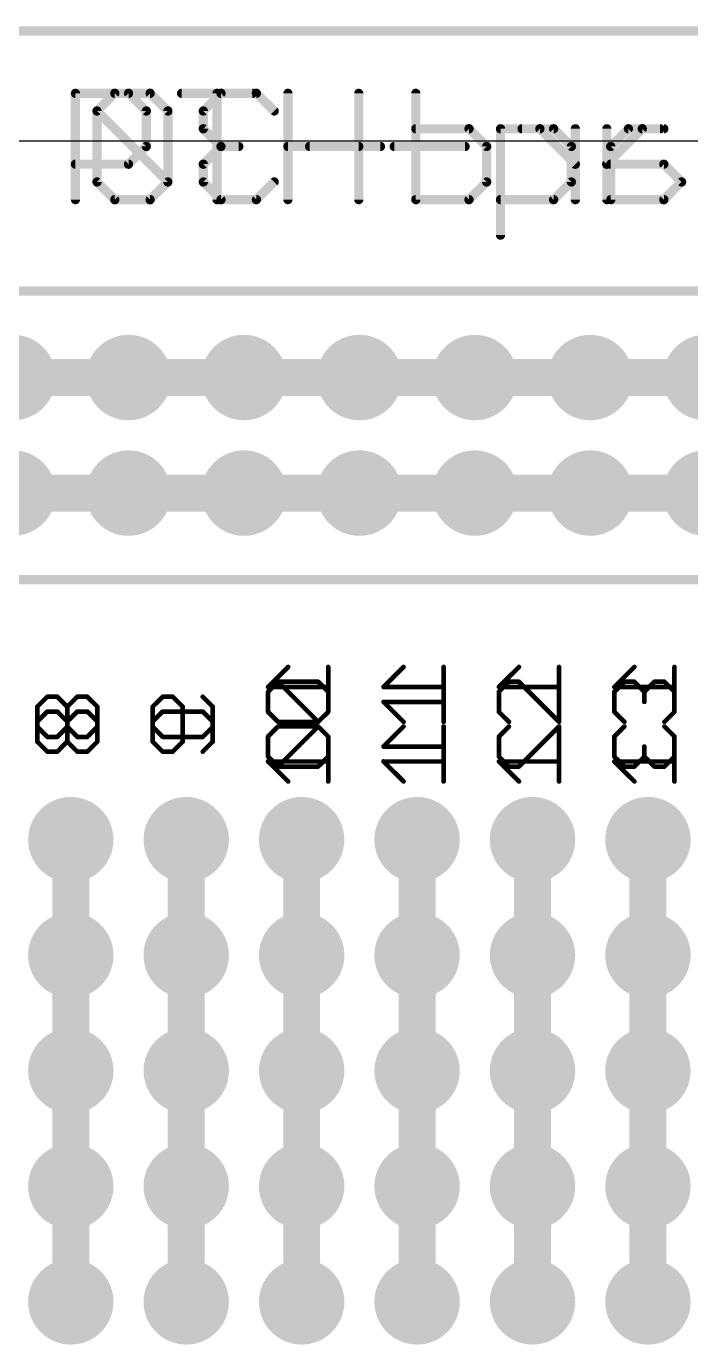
# Model space of a CAD drawing. Header units: inches. Extents: x 2 to 53, y 0 to 38.6.
# Drawn here: x 15.909 to 16.485, y 12.686 to 13.827 of the extents above; entities that cross this region are included whole.
import ezdxf

# ---------------------------------------------------------------- set-up
doc = ezdxf.new("R2010")
doc.units = ezdxf.units.IN
doc.header["$LTSCALE"] = 0.1
doc.header["$MEASUREMENT"] = 0
doc.layers.get('0').update_dxf_attribs({"plot": 0})
for name, color, linetype in [('16', 7, 'Continuous'), ('17', 7, 'Continuous'), ('20', 7, 'Continuous'), ('21', 7, 'Continuous'), ('22', 7, 'Continuous'), ('51', 7, 'Continuous'), ('Physical Devices', 7, 'Continuous')]:
    doc.layers.add(name, color=color, linetype=linetype)
doc.layers.get('0').off()

# ---------------------------------------------------------------- blocks, each defined once
blk = doc.blocks.new('RECT')
blk.add_solid([(-0.5, -0.5), (0.5, -0.5), (-0.5, 0.5), (0.5, 0.5)])
blk = doc.blocks.new('ROUNDP')
at = {"const_width": 0.5}
blk.add_lwpolyline([(0, -0.25, 1), (0, 0.25, 1), (0, -0.25)], format="xyb", dxfattribs=at)

msp = doc.modelspace()

# ---------------------------------------------------------------- linework, layer by layer
at = {"layer": '16', "const_width": 0.032}
for points in [[(15.7978, 13.5235), (15.8978, 13.5235)], [(15.8978, 13.5235), (15.9978, 13.5235)], [(15.9978, 13.5235), (16.0978, 13.5235)], [(16.0978, 13.5235), (16.1978, 13.5235)], [(16.1978, 13.5235), (16.2978, 13.5235)], [(16.2978, 13.5235), (16.3978, 13.5235)], [(16.3978, 13.5235), (16.4978, 13.5235)], [(16.4978, 13.5235), (16.5978, 13.5235)], [(15.7978, 13.4235), (15.8978, 13.4235)], [(15.8978, 13.4235), (15.9978, 13.4235)], [(15.9978, 13.4235), (16.0978, 13.4235)], [(16.0978, 13.4235), (16.1978, 13.4235)], [(16.1978, 13.4235), (16.2978, 13.4235)], [(16.2978, 13.4235), (16.3978, 13.4235)], [(16.3978, 13.4235), (16.4978, 13.4235)], [(16.4978, 13.4235), (16.5978, 13.4235)], [(15.9478, 13.0235), (15.9478, 13.1235)], [(16.0478, 13.1235), (16.0478, 13.0235)], [(16.1478, 13.0235), (16.1478, 13.1235)], [(16.2478, 13.1235), (16.2478, 13.0235)], [(16.3478, 13.0235), (16.3478, 13.1235)], [(16.4478, 13.1235), (16.4478, 13.0235)], [(15.9478, 12.9235), (15.9478, 13.0235)], [(16.0478, 13.0235), (16.0478, 12.9235)], [(16.1478, 12.9235), (16.1478, 13.0235)], [(16.2478, 13.0235), (16.2478, 12.9235)], [(16.3478, 12.9235), (16.3478, 13.0235)], [(16.4478, 13.0235), (16.4478, 12.9235)], [(15.9478, 12.8235), (15.9478, 12.9235)], [(16.0478, 12.9235), (16.0478, 12.8235)], [(16.1478, 12.8235), (16.1478, 12.9235)], [(16.2478, 12.9235), (16.2478, 12.8235)], [(16.3478, 12.8235), (16.3478, 12.9235)], [(16.4478, 12.9235), (16.4478, 12.8235)], [(15.9478, 12.7235), (15.9478, 12.8235)], [(16.0478, 12.8235), (16.0478, 12.7235)], [(16.1478, 12.7235), (16.1478, 12.8235)], [(16.2478, 12.8235), (16.2478, 12.7235)], [(16.3478, 12.7235), (16.3478, 12.8235)], [(16.4478, 12.8235), (16.4478, 12.7235)]]:
    msp.add_lwpolyline(points, dxfattribs=at)
at = {"layer": '16', "const_width": 0.016}
for points in [[(15.8978, 13.5155, 1), (15.8978, 13.5315)], [(15.9978, 13.5315, 1), (15.9978, 13.5155)], [(15.9978, 13.5155, 1), (15.9978, 13.5315)], [(16.0978, 13.5315, 1), (16.0978, 13.5155)], [(16.0978, 13.5155, 1), (16.0978, 13.5315)], [(16.1978, 13.5315, 1), (16.1978, 13.5155)], [(16.1978, 13.5155, 1), (16.1978, 13.5315)], [(16.2978, 13.5315, 1), (16.2978, 13.5155)], [(16.2978, 13.5155, 1), (16.2978, 13.5315)], [(16.3978, 13.5315, 1), (16.3978, 13.5155)], [(16.3978, 13.5155, 1), (16.3978, 13.5315)], [(16.4978, 13.5315, 1), (16.4978, 13.5155)], [(15.8978, 13.4155, 1), (15.8978, 13.4315)], [(15.9978, 13.4315, 1), (15.9978, 13.4155)], [(15.9978, 13.4155, 1), (15.9978, 13.4315)], [(16.0978, 13.4315, 1), (16.0978, 13.4155)], [(16.0978, 13.4155, 1), (16.0978, 13.4315)], [(16.1978, 13.4315, 1), (16.1978, 13.4155)], [(16.1978, 13.4155, 1), (16.1978, 13.4315)], [(16.2978, 13.4315, 1), (16.2978, 13.4155)], [(16.2978, 13.4155, 1), (16.2978, 13.4315)], [(16.3978, 13.4315, 1), (16.3978, 13.4155)], [(16.3978, 13.4155, 1), (16.3978, 13.4315)], [(16.4978, 13.4315, 1), (16.4978, 13.4155)], [(15.9558, 13.1235, 1), (15.9398, 13.1235)], [(16.0558, 13.1235, 1), (16.0398, 13.1235)], [(16.1558, 13.1235, 1), (16.1398, 13.1235)], [(16.2558, 13.1235, 1), (16.2398, 13.1235)], [(16.3558, 13.1235, 1), (16.3398, 13.1235)], [(16.4558, 13.1235, 1), (16.4398, 13.1235)], [(15.9558, 13.0235, 1), (15.9398, 13.0235)], [(15.9398, 13.0235, 1), (15.9558, 13.0235)], [(16.0558, 13.0235, 1), (16.0398, 13.0235)], [(16.0398, 13.0235, 1), (16.0558, 13.0235)], [(16.1558, 13.0235, 1), (16.1398, 13.0235)], [(16.1398, 13.0235, 1), (16.1558, 13.0235)], [(16.2558, 13.0235, 1), (16.2398, 13.0235)], [(16.2398, 13.0235, 1), (16.2558, 13.0235)], [(16.3558, 13.0235, 1), (16.3398, 13.0235)], [(16.3398, 13.0235, 1), (16.3558, 13.0235)], [(16.4558, 13.0235, 1), (16.4398, 13.0235)], [(16.4398, 13.0235, 1), (16.4558, 13.0235)], [(15.9558, 12.9235, 1), (15.9398, 12.9235)], [(16.0558, 12.9235, 1), (16.0398, 12.9235)], [(16.1558, 12.9235, 1), (16.1398, 12.9235)], [(16.2558, 12.9235, 1), (16.2398, 12.9235)], [(16.3558, 12.9235, 1), (16.3398, 12.9235)], [(16.4558, 12.9235, 1), (16.4398, 12.9235)], [(15.9398, 12.9235, 1), (15.9558, 12.9235)], [(16.0398, 12.9235, 1), (16.0558, 12.9235)], [(16.1398, 12.9235, 1), (16.1558, 12.9235)], [(16.2398, 12.9235, 1), (16.2558, 12.9235)], [(16.3398, 12.9235, 1), (16.3558, 12.9235)], [(16.4398, 12.9235, 1), (16.4558, 12.9235)], [(15.9558, 12.8235, 1), (15.9398, 12.8235)], [(16.0558, 12.8235, 1), (16.0398, 12.8235)], [(16.1558, 12.8235, 1), (16.1398, 12.8235)], [(16.2558, 12.8235, 1), (16.2398, 12.8235)], [(16.3558, 12.8235, 1), (16.3398, 12.8235)], [(16.4558, 12.8235, 1), (16.4398, 12.8235)], [(15.9398, 12.8235, 1), (15.9558, 12.8235)], [(16.0398, 12.8235, 1), (16.0558, 12.8235)], [(16.1398, 12.8235, 1), (16.1558, 12.8235)], [(16.2398, 12.8235, 1), (16.2558, 12.8235)], [(16.3398, 12.8235, 1), (16.3558, 12.8235)], [(16.4398, 12.8235, 1), (16.4558, 12.8235)], [(15.9398, 12.7235, 1), (15.9558, 12.7235)], [(16.0398, 12.7235, 1), (16.0558, 12.7235)], [(16.1398, 12.7235, 1), (16.1558, 12.7235)], [(16.2398, 12.7235, 1), (16.2558, 12.7235)], [(16.3398, 12.7235, 1), (16.3558, 12.7235)], [(16.4398, 12.7235, 1), (16.4558, 12.7235)]]:
    msp.add_lwpolyline(points, format="xyb", dxfattribs=at)
at = {"layer": '20', "const_width": 0.008}
msp.add_lwpolyline([(18.4563, 13.8235), (14.9392, 13.8235)], dxfattribs=at)
at = {"layer": '21'}
for points, const_width in [([(15.9518, 13.6775), (15.9518, 13.7695)], 0.008), ([(15.9518, 13.7695), (15.9978, 13.7695)], 0.008), ([(15.9978, 13.7695), (16.0132, 13.7542)], 0.008), ([(16.0438, 13.7695), (16.1052, 13.7695)], 0.008), ([(16.0745, 13.6775), (16.0745, 13.7695)], 0.008), ([(16.1359, 13.6775), (16.1359, 13.7695)], 0.008), ([(16.1973, 13.7695), (16.1973, 13.6775)], 0.008), ([(16.0132, 13.7542), (16.0132, 13.7235)], 0.008), ([(16.3201, 13.6468), (16.3201, 13.7388)], 0.008), ([(16.3201, 13.7388), (16.3661, 13.7388)], 0.008), ([(16.3661, 13.7388), (16.3815, 13.7235)], 0.008), ([(16.4122, 13.6775), (16.4122, 13.7388)], 0.008), ([(16.4122, 13.7082), (16.4429, 13.7388)], 0.008), ([(16.4429, 13.7388), (16.4582, 13.7388)], 0.008), ([(16.0132, 13.7235), (15.9978, 13.7082)], 0.008), ([(16.1359, 13.7235), (16.1973, 13.7235)], 0.008), ([(16.228, 13.7235), (16.2894, 13.7235)], 0.008), ([(16.3815, 13.7235), (16.3815, 13.6928)], 0.008), ([(15.9978, 13.7082), (15.9518, 13.7082)], 0.008), ([(16.3815, 13.6928), (16.3661, 13.6775)], 0.008), ([(16.3661, 13.6775), (16.3201, 13.6775)], 0.008), ([(15.2978, 13.5985), (18.0978, 13.5985)], 0.008), ([(15.2978, 13.3485), (18.0978, 13.3485)], 0.008), ([(16.1187, 13.2515), (16.1274, 13.2602)], 0.004), ([(16.1274, 13.2602), (16.1621, 13.2602)], 0.004), ([(16.1621, 13.2255), (16.1274, 13.2602)], 0.004), ([(16.1621, 13.2602), (16.1708, 13.2515)], 0.004), ([(16.2708, 13.2255), (16.2708, 13.2602)], 0.004), ([(16.3274, 13.2602), (16.3187, 13.2515)], 0.004), ([(16.3361, 13.2602), (16.3274, 13.2602)], 0.004), ([(16.3708, 13.2255), (16.3361, 13.2602)], 0.004), ([(16.3708, 13.2602), (16.3708, 13.2255)], 0.004), ([(16.4187, 13.2515), (16.4274, 13.2602)], 0.004), ([(16.4274, 13.2602), (16.4361, 13.2602)], 0.004), ([(16.4361, 13.2602), (16.4447, 13.2515)], 0.004), ([(16.4447, 13.2515), (16.4534, 13.2602)], 0.004), ([(16.4534, 13.2602), (16.4621, 13.2602)], 0.004), ([(16.4621, 13.2602), (16.4708, 13.2515)], 0.004), ([(16.1187, 13.2341), (16.1187, 13.2515)], 0.004), ([(16.1708, 13.2515), (16.1708, 13.2341)], 0.004), ([(16.3187, 13.2515), (16.3187, 13.2341)], 0.004), ([(16.4187, 13.2341), (16.4187, 13.2515)], 0.004), ([(16.4447, 13.2515), (16.4447, 13.2428)], 0.004), ([(16.4708, 13.2515), (16.4708, 13.2341)], 0.004), ([(15.9187, 13.2257), (15.9274, 13.2344)], 0.004), ([(15.9274, 13.2344), (15.9361, 13.2344)], 0.004), ([(15.9361, 13.2344), (15.9447, 13.2257)], 0.004), ([(15.9447, 13.2257), (15.9534, 13.2344)], 0.004), ([(15.9534, 13.2344), (15.9621, 13.2344)], 0.004), ([(15.9621, 13.2344), (15.9708, 13.2257)], 0.004), ([(16.0274, 13.2344), (16.0187, 13.2257)], 0.004), ([(16.0621, 13.2344), (16.0274, 13.2344)], 0.004), ([(16.0447, 13.2084), (16.0447, 13.2344)], 0.004), ([(16.0708, 13.2257), (16.0621, 13.2344)], 0.004), ([(16.1274, 13.2255), (16.1187, 13.2341)], 0.004), ([(16.1708, 13.2341), (16.1621, 13.2255)], 0.004), ([(16.2361, 13.2255), (16.2187, 13.2428)], 0.004), ([(16.2187, 13.2428), (16.2708, 13.2428)], 0.004), ([(16.3187, 13.2341), (16.3274, 13.2255)], 0.004), ([(16.4274, 13.2255), (16.4187, 13.2341)], 0.004), ([(16.4708, 13.2341), (16.4621, 13.2255)], 0.004), ([(15.9187, 13.2084), (15.9187, 13.2257)], 0.004), ([(15.9447, 13.2084), (15.9447, 13.2257)], 0.004), ([(15.9708, 13.2257), (15.9708, 13.2084)], 0.004), ([(16.0187, 13.2257), (16.0187, 13.2084)], 0.004), ([(16.0708, 13.2084), (16.0708, 13.2257)], 0.004), ([(16.1621, 13.2255), (16.1274, 13.2255)], 0.004), ([(15.9274, 13.1997), (15.9187, 13.2084)], 0.004), ([(15.9361, 13.1997), (15.9274, 13.1997)], 0.004), ([(15.9447, 13.2084), (15.9361, 13.1997)], 0.004), ([(15.9534, 13.1997), (15.9447, 13.2084)], 0.004), ([(15.9621, 13.1997), (15.9534, 13.1997)], 0.004), ([(15.9708, 13.2084), (15.9621, 13.1997)], 0.004), ([(16.0187, 13.2084), (16.0274, 13.1997)], 0.004), ([(16.0274, 13.1997), (16.0361, 13.1997)], 0.004), ([(16.0361, 13.1997), (16.0447, 13.2084)], 0.004), ([(16.0621, 13.1997), (16.0708, 13.2084)], 0.004), ([(16.1708, 13.1739), (16.1708, 13.2086)], 0.004), ([(16.2708, 13.1739), (16.2708, 13.2086)], 0.004), ([(16.3708, 13.1739), (16.3708, 13.2086)], 0.004), ([(16.4708, 13.1739), (16.4708, 13.2086)], 0.004), ([(16.1361, 13.1739), (16.1187, 13.1912)], 0.004), ([(16.1187, 13.1912), (16.1708, 13.1912)], 0.004), ([(16.2361, 13.1739), (16.2187, 13.1912)], 0.004), ([(16.2187, 13.1912), (16.2708, 13.1912)], 0.004), ([(16.3361, 13.1739), (16.3187, 13.1912)], 0.004), ([(16.3187, 13.1912), (16.3708, 13.1912)], 0.004), ([(16.4361, 13.1739), (16.4187, 13.1912)], 0.004), ([(16.4187, 13.1912), (16.4708, 13.1912)], 0.004)]:
    msp.add_lwpolyline(points, dxfattribs=dict(at, const_width=const_width))
for points, const_width in [([(15.9538, 13.7695, 1), (15.9498, 13.7695)], 0.004), ([(15.9518, 13.7715, 1), (15.9518, 13.7675)], 0.004), ([(15.9992, 13.771, 1), (15.9964, 13.7681)], 0.004), ([(15.9978, 13.7675, 1), (15.9978, 13.7715)], 0.004), ([(16.0438, 13.7715, 1), (16.0438, 13.7675)], 0.004), ([(16.0765, 13.7695, 1), (16.0725, 13.7695)], 0.004), ([(16.1052, 13.7675, 1), (16.1052, 13.7715)], 0.004), ([(16.1379, 13.7695, 1), (16.1339, 13.7695)], 0.004), ([(16.1993, 13.7695, 1), (16.1953, 13.7695)], 0.004), ([(16.0152, 13.7542, 1), (16.0112, 13.7542)], 0.004), ([(16.0117, 13.7528, 1), (16.0146, 13.7556)], 0.004), ([(16.3221, 13.7388, 1), (16.3181, 13.7388)], 0.004), ([(16.3201, 13.7408, 1), (16.3201, 13.7368)], 0.004), ([(16.3675, 13.7403, 1), (16.3647, 13.7374)], 0.004), ([(16.3661, 13.7368, 1), (16.3661, 13.7408)], 0.004), ([(16.4142, 13.7388, 1), (16.4102, 13.7388)], 0.004), ([(16.4429, 13.7408, 1), (16.4429, 13.7368)], 0.004), ([(16.4443, 13.7374, 1), (16.4414, 13.7403)], 0.004), ([(16.4582, 13.7368, 1), (16.4582, 13.7408)], 0.004), ([(16.0146, 13.7221, 1), (16.0117, 13.7249)], 0.004), ([(16.1359, 13.7255, 1), (16.1359, 13.7215)], 0.004), ([(16.1973, 13.7215, 1), (16.1973, 13.7255)], 0.004), ([(16.228, 13.7255, 1), (16.228, 13.7215)], 0.004), ([(16.2894, 13.7215, 1), (16.2894, 13.7255)], 0.004), ([(16.3835, 13.7235, 1), (16.3795, 13.7235)], 0.004), ([(16.3801, 13.7221, 1), (16.3829, 13.7249)], 0.004), ([(16.0112, 13.7235, 1), (16.0152, 13.7235)], 0.004), ([(15.9518, 13.7102, 1), (15.9518, 13.7062)], 0.004), ([(15.9964, 13.7096, 1), (15.9992, 13.7067)], 0.004), ([(15.9978, 13.7062, 1), (15.9978, 13.7102)], 0.004), ([(16.4107, 13.7096, 1), (16.4136, 13.7067)], 0.004), ([(16.3795, 13.6928, 1), (16.3835, 13.6928)], 0.004), ([(16.3829, 13.6914, 1), (16.3801, 13.6942)], 0.004), ([(16.3201, 13.6795, 1), (16.3201, 13.6755)], 0.004), ([(16.3647, 13.6789, 1), (16.3675, 13.676)], 0.004), ([(16.3661, 13.6755, 1), (16.3661, 13.6795)], 0.004), ([(15.9498, 13.6775, 1), (15.9538, 13.6775)], 0.004), ([(16.0725, 13.6775, 1), (16.0765, 13.6775)], 0.004), ([(16.1339, 13.6775, 1), (16.1379, 13.6775)], 0.004), ([(16.1953, 13.6775, 1), (16.1993, 13.6775)], 0.004), ([(16.4102, 13.6775, 1), (16.4142, 13.6775)], 0.004), ([(16.3181, 13.6468, 1), (16.3221, 13.6468)], 0.004), ([(16.1274, 13.2612, 1), (16.1274, 13.2592)], 0.002), ([(16.1281, 13.2609, 1), (16.1267, 13.2595)], 0.002), ([(16.1281, 13.2595, 1), (16.1267, 13.2609)], 0.002), ([(16.1628, 13.2609, 1), (16.1614, 13.2595)], 0.002), ([(16.1621, 13.2592, 1), (16.1621, 13.2612)], 0.002), ([(16.2718, 13.2602, 1), (16.2698, 13.2602)], 0.002), ([(16.3274, 13.2612, 1), (16.3274, 13.2592)], 0.002), ([(16.3281, 13.2595, 1), (16.3267, 13.2609)], 0.002), ([(16.3368, 13.2609, 1), (16.3354, 13.2595)], 0.002), ([(16.3361, 13.2592, 1), (16.3361, 13.2612)], 0.002), ([(16.3718, 13.2602, 1), (16.3698, 13.2602)], 0.002), ([(16.4274, 13.2612, 1), (16.4274, 13.2592)], 0.002), ([(16.4281, 13.2595, 1), (16.4267, 13.2609)], 0.002), ([(16.4368, 13.2609, 1), (16.4354, 13.2595)], 0.002), ([(16.4361, 13.2592, 1), (16.4361, 13.2612)], 0.002), ([(16.4534, 13.2612, 1), (16.4534, 13.2592)], 0.002), ([(16.4541, 13.2595, 1), (16.4527, 13.2609)], 0.002), ([(16.4628, 13.2609, 1), (16.4614, 13.2595)], 0.002), ([(16.4621, 13.2592, 1), (16.4621, 13.2612)], 0.002), ([(16.1197, 13.2515, 1), (16.1177, 13.2515)], 0.002), ([(16.118, 13.2522, 1), (16.1194, 13.2508)], 0.002), ([(16.1718, 13.2515, 1), (16.1698, 13.2515)], 0.002), ([(16.1701, 13.2508, 1), (16.1715, 13.2522)], 0.002), ([(16.3197, 13.2515, 1), (16.3177, 13.2515)], 0.002), ([(16.318, 13.2522, 1), (16.3194, 13.2508)], 0.002), ([(16.4197, 13.2515, 1), (16.4177, 13.2515)], 0.002), ([(16.418, 13.2522, 1), (16.4194, 13.2508)], 0.002), ([(16.4457, 13.2515, 1), (16.4437, 13.2515)], 0.002), ([(16.444, 13.2522, 1), (16.4455, 13.2508)], 0.002), ([(16.444, 13.2508, 1), (16.4455, 13.2522)], 0.002), ([(16.4718, 13.2515, 1), (16.4698, 13.2515)], 0.002), ([(16.4701, 13.2508, 1), (16.4715, 13.2522)], 0.002), ([(15.9274, 13.2354, 1), (15.9274, 13.2334)], 0.002), ([(15.9281, 13.2337, 1), (15.9267, 13.2351)], 0.002), ([(15.9368, 13.2351, 1), (15.9354, 13.2337)], 0.002), ([(15.9361, 13.2334, 1), (15.9361, 13.2354)], 0.002), ([(15.9534, 13.2354, 1), (15.9534, 13.2334)], 0.002), ([(15.9541, 13.2337, 1), (15.9527, 13.2351)], 0.002), ([(15.9628, 13.2351, 1), (15.9614, 13.2337)], 0.002), ([(15.9621, 13.2334, 1), (15.9621, 13.2354)], 0.002), ([(16.0274, 13.2354, 1), (16.0274, 13.2334)], 0.002), ([(16.0281, 13.2337, 1), (16.0267, 13.2351)], 0.002), ([(16.0457, 13.2344, 1), (16.0437, 13.2344)], 0.002), ([(16.0628, 13.2351, 1), (16.0614, 13.2337)], 0.002), ([(16.0621, 13.2334, 1), (16.0621, 13.2354)], 0.002), ([(16.1194, 13.2348, 1), (16.118, 13.2334)], 0.002), ([(16.1715, 13.2334, 1), (16.1701, 13.2348)], 0.002), ([(16.2194, 13.2435, 1), (16.218, 13.2421)], 0.002), ([(16.2187, 13.2438, 1), (16.2187, 13.2418)], 0.002), ([(16.2708, 13.2418, 1), (16.2708, 13.2438)], 0.002), ([(16.3194, 13.2348, 1), (16.318, 13.2334)], 0.002), ([(16.4194, 13.2348, 1), (16.418, 13.2334)], 0.002), ([(16.4437, 13.2428, 1), (16.4457, 13.2428)], 0.002), ([(16.4715, 13.2334, 1), (16.4701, 13.2348)], 0.002), ([(15.9197, 13.2257, 1), (15.9177, 13.2257)], 0.002), ([(15.918, 13.2264, 1), (15.9194, 13.225)], 0.002), ([(15.9457, 13.2257, 1), (15.9437, 13.2257)], 0.002), ([(15.944, 13.2264, 1), (15.9455, 13.225)], 0.002), ([(15.944, 13.225, 1), (15.9455, 13.2264)], 0.002), ([(15.9718, 13.2257, 1), (15.9698, 13.2257)], 0.002), ([(15.9701, 13.225, 1), (15.9715, 13.2264)], 0.002), ([(16.0197, 13.2257, 1), (16.0177, 13.2257)], 0.002), ([(16.018, 13.2264, 1), (16.0194, 13.225)], 0.002), ([(16.0718, 13.2257, 1), (16.0698, 13.2257)], 0.002), ([(16.0701, 13.225, 1), (16.0715, 13.2264)], 0.002), ([(16.1177, 13.2341, 1), (16.1197, 13.2341)], 0.002), ([(16.1274, 13.2265, 1), (16.1274, 13.2245)], 0.002), ([(16.1267, 13.2248, 1), (16.1281, 13.2262)], 0.002), ([(16.1614, 13.2262, 1), (16.1628, 13.2248)], 0.002), ([(16.1614, 13.2248, 1), (16.1628, 13.2262)], 0.002), ([(16.1621, 13.2245, 1), (16.1621, 13.2265)], 0.002), ([(16.1698, 13.2341, 1), (16.1718, 13.2341)], 0.002), ([(16.2354, 13.2248, 1), (16.2368, 13.2262)], 0.002), ([(16.2698, 13.2255, 1), (16.2718, 13.2255)], 0.002), ([(16.3177, 13.2341, 1), (16.3197, 13.2341)], 0.002), ([(16.3267, 13.2248, 1), (16.3281, 13.2262)], 0.002), ([(16.3698, 13.2255, 1), (16.3718, 13.2255)], 0.002), ([(16.3701, 13.2248, 1), (16.3715, 13.2262)], 0.002), ([(16.4177, 13.2341, 1), (16.4197, 13.2341)], 0.002), ([(16.4267, 13.2248, 1), (16.4281, 13.2262)], 0.002), ([(16.4614, 13.2262, 1), (16.4628, 13.2248)], 0.002), ([(16.4698, 13.2341, 1), (16.4718, 13.2341)], 0.002), ([(15.9194, 13.2091, 1), (15.918, 13.2076)], 0.002), ([(15.9177, 13.2084, 1), (15.9197, 13.2084)], 0.002), ([(15.9274, 13.2007, 1), (15.9274, 13.1987)], 0.002), ([(15.9267, 13.199, 1), (15.9281, 13.2004)], 0.002), ([(15.9354, 13.2004, 1), (15.9368, 13.199)], 0.002), ([(15.9361, 13.1987, 1), (15.9361, 13.2007)], 0.002), ([(15.9455, 13.2091, 1), (15.944, 13.2076)], 0.002), ([(15.9437, 13.2084, 1), (15.9457, 13.2084)], 0.002), ([(15.9455, 13.2076, 1), (15.944, 13.2091)], 0.002), ([(15.9534, 13.2007, 1), (15.9534, 13.1987)], 0.002), ([(15.9527, 13.199, 1), (15.9541, 13.2004)], 0.002), ([(15.9614, 13.2004, 1), (15.9628, 13.199)], 0.002), ([(15.9621, 13.1987, 1), (15.9621, 13.2007)], 0.002), ([(15.9698, 13.2084, 1), (15.9718, 13.2084)], 0.002), ([(15.9715, 13.2076, 1), (15.9701, 13.2091)], 0.002), ([(16.0194, 13.2091, 1), (16.018, 13.2076)], 0.002), ([(16.0177, 13.2084, 1), (16.0197, 13.2084)], 0.002), ([(16.0274, 13.2007, 1), (16.0274, 13.1987)], 0.002), ([(16.0267, 13.199, 1), (16.0281, 13.2004)], 0.002), ([(16.0354, 13.2004, 1), (16.0368, 13.199)], 0.002), ([(16.0361, 13.1987, 1), (16.0361, 13.2007)], 0.002), ([(16.0437, 13.2084, 1), (16.0457, 13.2084)], 0.002), ([(16.0455, 13.2076, 1), (16.044, 13.2091)], 0.002), ([(16.0614, 13.2004, 1), (16.0628, 13.199)], 0.002), ([(16.0698, 13.2084, 1), (16.0718, 13.2084)], 0.002), ([(16.0715, 13.2076, 1), (16.0701, 13.2091)], 0.002), ([(16.1718, 13.2086, 1), (16.1698, 13.2086)], 0.002), ([(16.2718, 13.2086, 1), (16.2698, 13.2086)], 0.002), ([(16.3718, 13.2086, 1), (16.3698, 13.2086)], 0.002), ([(16.4718, 13.2086, 1), (16.4698, 13.2086)], 0.002), ([(16.1194, 13.192, 1), (16.118, 13.1905)], 0.002), ([(16.1187, 13.1922, 1), (16.1187, 13.1902)], 0.002), ([(16.1708, 13.1902, 1), (16.1708, 13.1922)], 0.002), ([(16.2194, 13.192, 1), (16.218, 13.1905)], 0.002), ([(16.2187, 13.1922, 1), (16.2187, 13.1902)], 0.002), ([(16.2708, 13.1902, 1), (16.2708, 13.1922)], 0.002), ([(16.3194, 13.192, 1), (16.318, 13.1905)], 0.002), ([(16.3187, 13.1922, 1), (16.3187, 13.1902)], 0.002), ([(16.3708, 13.1902, 1), (16.3708, 13.1922)], 0.002), ([(16.4194, 13.192, 1), (16.418, 13.1905)], 0.002), ([(16.4187, 13.1922, 1), (16.4187, 13.1902)], 0.002), ([(16.4708, 13.1902, 1), (16.4708, 13.1922)], 0.002), ([(16.1354, 13.1732, 1), (16.1368, 13.1746)], 0.002), ([(16.1698, 13.1739, 1), (16.1718, 13.1739)], 0.002), ([(16.2354, 13.1732, 1), (16.2368, 13.1746)], 0.002), ([(16.2698, 13.1739, 1), (16.2718, 13.1739)], 0.002), ([(16.3354, 13.1732, 1), (16.3368, 13.1746)], 0.002), ([(16.3698, 13.1739, 1), (16.3718, 13.1739)], 0.002), ([(16.4354, 13.1732, 1), (16.4368, 13.1746)], 0.002), ([(16.4698, 13.1739, 1), (16.4718, 13.1739)], 0.002)]:
    msp.add_lwpolyline(points, format="xyb", dxfattribs=dict(at, const_width=const_width))
at = {"layer": '22'}
for points, const_width in [([(15.9859, 13.7695), (15.9705, 13.7542)], 0.008), ([(16.0165, 13.7695), (15.9859, 13.7695)], 0.008), ([(16.0319, 13.7542), (16.0165, 13.7695)], 0.008), ([(16.0779, 13.7695), (16.0626, 13.7542)], 0.008), ([(16.1086, 13.7695), (16.0779, 13.7695)], 0.008), ([(16.124, 13.7542), (16.1086, 13.7695)], 0.008), ([(16.2467, 13.7695), (16.2467, 13.6775)], 0.008), ([(15.9705, 13.7542), (15.9705, 13.6928)], 0.008), ([(16.0319, 13.6928), (15.9705, 13.7542)], 0.008), ([(16.0319, 13.6928), (16.0319, 13.7542)], 0.008), ([(16.0626, 13.7542), (16.0626, 13.7388)], 0.008), ([(16.0626, 13.7388), (16.0779, 13.7235)], 0.008), ([(16.2928, 13.7388), (16.2467, 13.7388)], 0.008), ([(16.3081, 13.7235), (16.2928, 13.7388)], 0.008), ([(16.3542, 13.7388), (16.3388, 13.7388)], 0.008), ([(16.3849, 13.7082), (16.3542, 13.7388)], 0.008), ([(16.3849, 13.6775), (16.3849, 13.7388)], 0.008), ([(16.4309, 13.7388), (16.4156, 13.7235)], 0.008), ([(16.4616, 13.7388), (16.4309, 13.7388)], 0.008), ([(16.0779, 13.7235), (16.0626, 13.7082)], 0.008), ([(16.0779, 13.7235), (16.0933, 13.7235)], 0.008), ([(16.2161, 13.7235), (16.1547, 13.7235)], 0.008), ([(16.3081, 13.6928), (16.3081, 13.7235)], 0.008), ([(16.4156, 13.7235), (16.4156, 13.6775)], 0.008), ([(16.0626, 13.7082), (16.0626, 13.6928)], 0.008), ([(16.4616, 13.7082), (16.4156, 13.7082)], 0.008), ([(16.4769, 13.6928), (16.4616, 13.7082)], 0.008), ([(15.9705, 13.6928), (15.9859, 13.6775)], 0.008), ([(16.0165, 13.6775), (16.0319, 13.6928)], 0.008), ([(16.0626, 13.6928), (16.0779, 13.6775)], 0.008), ([(16.1086, 13.6775), (16.124, 13.6928)], 0.008), ([(16.2928, 13.6775), (16.3081, 13.6928)], 0.008), ([(16.4616, 13.6775), (16.4769, 13.6928)], 0.008), ([(15.9859, 13.6775), (16.0165, 13.6775)], 0.008), ([(16.0779, 13.6775), (16.1086, 13.6775)], 0.008), ([(16.2467, 13.6775), (16.2928, 13.6775)], 0.008), ([(16.4156, 13.6775), (16.4616, 13.6775)], 0.008), ([(15.2978, 13.5985), (18.0978, 13.5985)], 0.008), ([(15.2978, 13.3485), (18.0978, 13.3485)], 0.008), ([(16.1361, 13.273), (16.1187, 13.2557)], 0.004), ([(16.1708, 13.273), (16.1708, 13.2383)], 0.004), ([(16.2361, 13.273), (16.2187, 13.2557)], 0.004), ([(16.2708, 13.273), (16.2708, 13.2383)], 0.004), ([(16.3361, 13.273), (16.3187, 13.2557)], 0.004), ([(16.3708, 13.273), (16.3708, 13.2383)], 0.004), ([(16.4361, 13.273), (16.4187, 13.2557)], 0.004), ([(16.4708, 13.273), (16.4708, 13.2383)], 0.004), ([(15.9274, 13.2472), (15.9187, 13.2386)], 0.004), ([(15.9361, 13.2472), (15.9274, 13.2472)], 0.004), ([(15.9447, 13.2386), (15.9361, 13.2472)], 0.004), ([(15.9534, 13.2472), (15.9447, 13.2386)], 0.004), ([(15.9621, 13.2472), (15.9534, 13.2472)], 0.004), ([(15.9708, 13.2386), (15.9621, 13.2472)], 0.004), ([(16.0187, 13.2386), (16.0274, 13.2472)], 0.004), ([(16.0274, 13.2472), (16.0361, 13.2472)], 0.004), ([(16.0361, 13.2472), (16.0447, 13.2386)], 0.004), ([(16.0621, 13.2472), (16.0708, 13.2386)], 0.004), ([(16.1187, 13.2557), (16.1708, 13.2557)], 0.004), ([(16.2187, 13.2557), (16.2708, 13.2557)], 0.004), ([(16.3187, 13.2557), (16.3708, 13.2557)], 0.004), ([(16.4187, 13.2557), (16.4708, 13.2557)], 0.004), ([(15.9187, 13.2386), (15.9187, 13.2212)], 0.004), ([(15.9447, 13.2386), (15.9447, 13.2212)], 0.004), ([(15.9708, 13.2212), (15.9708, 13.2386)], 0.004), ([(16.0187, 13.2212), (16.0187, 13.2386)], 0.004), ([(16.0447, 13.2386), (16.0447, 13.2125)], 0.004), ([(16.0708, 13.2386), (16.0708, 13.2212)], 0.004), ([(15.9187, 13.2212), (15.9274, 13.2125)], 0.004), ([(15.9274, 13.2125), (15.9361, 13.2125)], 0.004), ([(15.9361, 13.2125), (15.9447, 13.2212)], 0.004), ([(15.9447, 13.2212), (15.9534, 13.2125)], 0.004), ([(15.9534, 13.2125), (15.9621, 13.2125)], 0.004), ([(15.9621, 13.2125), (15.9708, 13.2212)], 0.004), ([(16.0274, 13.2125), (16.0187, 13.2212)], 0.004), ([(16.0621, 13.2125), (16.0274, 13.2125)], 0.004), ([(16.0708, 13.2212), (16.0621, 13.2125)], 0.004), ([(16.1274, 13.2215), (16.1187, 13.2128)], 0.004), ([(16.1187, 13.2128), (16.1187, 13.1954)], 0.004), ([(16.1621, 13.2215), (16.1274, 13.2215)], 0.004), ([(16.1621, 13.2215), (16.1274, 13.1868)], 0.004), ([(16.1708, 13.2128), (16.1621, 13.2215)], 0.004), ([(16.1708, 13.1954), (16.1708, 13.2128)], 0.004), ([(16.2361, 13.2215), (16.2187, 13.2041)], 0.004), ([(16.2708, 13.2215), (16.2708, 13.1868)], 0.004), ([(16.3187, 13.2128), (16.3274, 13.2215)], 0.004), ([(16.3187, 13.1954), (16.3187, 13.2128)], 0.004), ([(16.3708, 13.2215), (16.3361, 13.1868)], 0.004), ([(16.3708, 13.1868), (16.3708, 13.2215)], 0.004), ([(16.4274, 13.2215), (16.4187, 13.2128)], 0.004), ([(16.4187, 13.2128), (16.4187, 13.1954)], 0.004), ([(16.4708, 13.2128), (16.4621, 13.2215)], 0.004), ([(16.4708, 13.1954), (16.4708, 13.2128)], 0.004), ([(16.2187, 13.2041), (16.2708, 13.2041)], 0.004), ([(16.4447, 13.1954), (16.4447, 13.2041)], 0.004), ([(16.1187, 13.1954), (16.1274, 13.1868)], 0.004), ([(16.1621, 13.1868), (16.1708, 13.1954)], 0.004), ([(16.3274, 13.1868), (16.3187, 13.1954)], 0.004), ([(16.4187, 13.1954), (16.4274, 13.1868)], 0.004), ([(16.4361, 13.1868), (16.4447, 13.1954)], 0.004), ([(16.4447, 13.1954), (16.4534, 13.1868)], 0.004), ([(16.4621, 13.1868), (16.4708, 13.1954)], 0.004), ([(16.1274, 13.1868), (16.1621, 13.1868)], 0.004), ([(16.3361, 13.1868), (16.3274, 13.1868)], 0.004), ([(16.4274, 13.1868), (16.4361, 13.1868)], 0.004), ([(16.4534, 13.1868), (16.4621, 13.1868)], 0.004)]:
    msp.add_lwpolyline(points, dxfattribs=dict(at, const_width=const_width))
for points, const_width in [([(15.9859, 13.7715, 1), (15.9859, 13.7675)], 0.004), ([(15.9873, 13.7681, 1), (15.9844, 13.771)], 0.004), ([(16.018, 13.771, 1), (16.0151, 13.7681)], 0.004), ([(16.0165, 13.7675, 1), (16.0165, 13.7715)], 0.004), ([(16.0779, 13.7715, 1), (16.0779, 13.7675)], 0.004), ([(16.0793, 13.7681, 1), (16.0765, 13.771)], 0.004), ([(16.11, 13.771, 1), (16.1072, 13.7681)], 0.004), ([(16.1086, 13.7675, 1), (16.1086, 13.7715)], 0.004), ([(16.2487, 13.7695, 1), (16.2447, 13.7695)], 0.004), ([(15.9725, 13.7542, 1), (15.9685, 13.7542)], 0.004), ([(15.9719, 13.7556, 1), (15.9691, 13.7528)], 0.004), ([(15.9691, 13.7556, 1), (15.9719, 13.7528)], 0.004), ([(16.0339, 13.7542, 1), (16.0299, 13.7542)], 0.004), ([(16.0305, 13.7528, 1), (16.0333, 13.7556)], 0.004), ([(16.0646, 13.7542, 1), (16.0606, 13.7542)], 0.004), ([(16.0612, 13.7556, 1), (16.064, 13.7528)], 0.004), ([(16.1226, 13.7528, 1), (16.1254, 13.7556)], 0.004), ([(16.064, 13.7403, 1), (16.0612, 13.7374)], 0.004), ([(16.0606, 13.7388, 1), (16.0646, 13.7388)], 0.004), ([(16.2467, 13.7408, 1), (16.2467, 13.7368)], 0.004), ([(16.2942, 13.7403, 1), (16.2914, 13.7374)], 0.004), ([(16.2928, 13.7368, 1), (16.2928, 13.7408)], 0.004), ([(16.3388, 13.7408, 1), (16.3388, 13.7368)], 0.004), ([(16.3556, 13.7403, 1), (16.3528, 13.7374)], 0.004), ([(16.3542, 13.7368, 1), (16.3542, 13.7408)], 0.004), ([(16.3869, 13.7388, 1), (16.3829, 13.7388)], 0.004), ([(16.4309, 13.7408, 1), (16.4309, 13.7368)], 0.004), ([(16.4323, 13.7374, 1), (16.4295, 13.7403)], 0.004), ([(16.4616, 13.7368, 1), (16.4616, 13.7408)], 0.004), ([(16.0779, 13.7255, 1), (16.0779, 13.7215)], 0.004), ([(16.0793, 13.7221, 1), (16.0765, 13.7249)], 0.004), ([(16.0765, 13.7221, 1), (16.0793, 13.7249)], 0.004), ([(16.0933, 13.7215, 1), (16.0933, 13.7255)], 0.004), ([(16.1547, 13.7255, 1), (16.1547, 13.7215)], 0.004), ([(16.2161, 13.7215, 1), (16.2161, 13.7255)], 0.004), ([(16.3101, 13.7235, 1), (16.3061, 13.7235)], 0.004), ([(16.3067, 13.7221, 1), (16.3095, 13.7249)], 0.004), ([(16.4176, 13.7235, 1), (16.4136, 13.7235)], 0.004), ([(16.4141, 13.7249, 1), (16.417, 13.7221)], 0.004), ([(16.0646, 13.7082, 1), (16.0606, 13.7082)], 0.004), ([(16.0612, 13.7096, 1), (16.064, 13.7067)], 0.004), ([(16.3834, 13.7067, 1), (16.3863, 13.7096)], 0.004), ([(16.4156, 13.7102, 1), (16.4156, 13.7062)], 0.004), ([(16.463, 13.7096, 1), (16.4602, 13.7067)], 0.004), ([(16.4616, 13.7062, 1), (16.4616, 13.7102)], 0.004), ([(15.9719, 13.6942, 1), (15.9691, 13.6914)], 0.004), ([(15.9685, 13.6928, 1), (15.9725, 13.6928)], 0.004), ([(16.0299, 13.6928, 1), (16.0339, 13.6928)], 0.004), ([(16.0333, 13.6914, 1), (16.0305, 13.6942)], 0.004), ([(16.0305, 13.6914, 1), (16.0333, 13.6942)], 0.004), ([(16.064, 13.6942, 1), (16.0612, 13.6914)], 0.004), ([(16.0606, 13.6928, 1), (16.0646, 13.6928)], 0.004), ([(16.1254, 13.6914, 1), (16.1226, 13.6942)], 0.004), ([(16.3061, 13.6928, 1), (16.3101, 13.6928)], 0.004), ([(16.3095, 13.6914, 1), (16.3067, 13.6942)], 0.004), ([(16.4784, 13.6914, 1), (16.4755, 13.6942)], 0.004), ([(16.4755, 13.6914, 1), (16.4784, 13.6942)], 0.004), ([(15.9859, 13.6795, 1), (15.9859, 13.6755)], 0.004), ([(15.9844, 13.676, 1), (15.9873, 13.6789)], 0.004), ([(16.0151, 13.6789, 1), (16.018, 13.676)], 0.004), ([(16.0165, 13.6755, 1), (16.0165, 13.6795)], 0.004), ([(16.0779, 13.6795, 1), (16.0779, 13.6755)], 0.004), ([(16.0765, 13.676, 1), (16.0793, 13.6789)], 0.004), ([(16.1072, 13.6789, 1), (16.11, 13.676)], 0.004), ([(16.1086, 13.6755, 1), (16.1086, 13.6795)], 0.004), ([(16.2467, 13.6795, 1), (16.2467, 13.6755)], 0.004), ([(16.2914, 13.6789, 1), (16.2942, 13.676)], 0.004), ([(16.2928, 13.6755, 1), (16.2928, 13.6795)], 0.004), ([(16.4156, 13.6795, 1), (16.4156, 13.6755)], 0.004), ([(16.4602, 13.6789, 1), (16.463, 13.676)], 0.004), ([(16.4616, 13.6755, 1), (16.4616, 13.6795)], 0.004), ([(16.2447, 13.6775, 1), (16.2487, 13.6775)], 0.004), ([(16.3829, 13.6775, 1), (16.3869, 13.6775)], 0.004), ([(16.4136, 13.6775, 1), (16.4176, 13.6775)], 0.004), ([(16.1368, 13.2723, 1), (16.1354, 13.2737)], 0.002), ([(16.1718, 13.273, 1), (16.1698, 13.273)], 0.002), ([(16.2368, 13.2723, 1), (16.2354, 13.2737)], 0.002), ([(16.2718, 13.273, 1), (16.2698, 13.273)], 0.002), ([(16.3368, 13.2723, 1), (16.3354, 13.2737)], 0.002), ([(16.3718, 13.273, 1), (16.3698, 13.273)], 0.002), ([(16.4368, 13.2723, 1), (16.4354, 13.2737)], 0.002), ([(16.4718, 13.273, 1), (16.4698, 13.273)], 0.002), ([(15.9274, 13.2482, 1), (15.9274, 13.2462)], 0.002), ([(15.9281, 13.2465, 1), (15.9267, 13.248)], 0.002), ([(15.9368, 13.248, 1), (15.9354, 13.2465)], 0.002), ([(15.9361, 13.2462, 1), (15.9361, 13.2482)], 0.002), ([(15.9534, 13.2482, 1), (15.9534, 13.2462)], 0.002), ([(15.9541, 13.2465, 1), (15.9527, 13.248)], 0.002), ([(15.9628, 13.248, 1), (15.9614, 13.2465)], 0.002), ([(15.9621, 13.2462, 1), (15.9621, 13.2482)], 0.002), ([(16.0274, 13.2482, 1), (16.0274, 13.2462)], 0.002), ([(16.0281, 13.2465, 1), (16.0267, 13.248)], 0.002), ([(16.0368, 13.248, 1), (16.0354, 13.2465)], 0.002), ([(16.0361, 13.2462, 1), (16.0361, 13.2482)], 0.002), ([(16.0628, 13.248, 1), (16.0614, 13.2465)], 0.002), ([(16.1187, 13.2567, 1), (16.1187, 13.2547)], 0.002), ([(16.118, 13.2564, 1), (16.1194, 13.255)], 0.002), ([(16.1708, 13.2547, 1), (16.1708, 13.2567)], 0.002), ([(16.2187, 13.2567, 1), (16.2187, 13.2547)], 0.002), ([(16.218, 13.2564, 1), (16.2194, 13.255)], 0.002), ([(16.2708, 13.2547, 1), (16.2708, 13.2567)], 0.002), ([(16.3187, 13.2567, 1), (16.3187, 13.2547)], 0.002), ([(16.318, 13.2564, 1), (16.3194, 13.255)], 0.002), ([(16.3708, 13.2547, 1), (16.3708, 13.2567)], 0.002), ([(16.4187, 13.2567, 1), (16.4187, 13.2547)], 0.002), ([(16.418, 13.2564, 1), (16.4194, 13.255)], 0.002), ([(16.4708, 13.2547, 1), (16.4708, 13.2567)], 0.002), ([(15.9197, 13.2386, 1), (15.9177, 13.2386)], 0.002), ([(15.918, 13.2393, 1), (15.9194, 13.2379)], 0.002), ([(15.9457, 13.2386, 1), (15.9437, 13.2386)], 0.002), ([(15.944, 13.2393, 1), (15.9455, 13.2379)], 0.002), ([(15.944, 13.2379, 1), (15.9455, 13.2393)], 0.002), ([(15.9718, 13.2386, 1), (15.9698, 13.2386)], 0.002), ([(15.9701, 13.2379, 1), (15.9715, 13.2393)], 0.002), ([(16.0197, 13.2386, 1), (16.0177, 13.2386)], 0.002), ([(16.018, 13.2393, 1), (16.0194, 13.2379)], 0.002), ([(16.0457, 13.2386, 1), (16.0437, 13.2386)], 0.002), ([(16.044, 13.2379, 1), (16.0455, 13.2393)], 0.002), ([(16.0718, 13.2386, 1), (16.0698, 13.2386)], 0.002), ([(16.0701, 13.2379, 1), (16.0715, 13.2393)], 0.002), ([(16.1698, 13.2383, 1), (16.1718, 13.2383)], 0.002), ([(16.2698, 13.2383, 1), (16.2718, 13.2383)], 0.002), ([(16.3698, 13.2383, 1), (16.3718, 13.2383)], 0.002), ([(16.4698, 13.2383, 1), (16.4718, 13.2383)], 0.002), ([(15.9194, 13.2219, 1), (15.918, 13.2205)], 0.002), ([(15.9177, 13.2212, 1), (15.9197, 13.2212)], 0.002), ([(15.9274, 13.2135, 1), (15.9274, 13.2115)], 0.002), ([(15.9267, 13.2118, 1), (15.9281, 13.2133)], 0.002), ([(15.9354, 13.2133, 1), (15.9368, 13.2118)], 0.002), ([(15.9361, 13.2115, 1), (15.9361, 13.2135)], 0.002), ([(15.9455, 13.2219, 1), (15.944, 13.2205)], 0.002), ([(15.9437, 13.2212, 1), (15.9457, 13.2212)], 0.002), ([(15.9455, 13.2205, 1), (15.944, 13.2219)], 0.002), ([(15.9534, 13.2135, 1), (15.9534, 13.2115)], 0.002), ([(15.9527, 13.2118, 1), (15.9541, 13.2133)], 0.002), ([(15.9614, 13.2133, 1), (15.9628, 13.2118)], 0.002), ([(15.9621, 13.2115, 1), (15.9621, 13.2135)], 0.002), ([(15.9698, 13.2212, 1), (15.9718, 13.2212)], 0.002), ([(15.9715, 13.2205, 1), (15.9701, 13.2219)], 0.002), ([(16.0194, 13.2219, 1), (16.018, 13.2205)], 0.002), ([(16.0177, 13.2212, 1), (16.0197, 13.2212)], 0.002), ([(16.0274, 13.2135, 1), (16.0274, 13.2115)], 0.002), ([(16.0267, 13.2118, 1), (16.0281, 13.2133)], 0.002), ([(16.0437, 13.2125, 1), (16.0457, 13.2125)], 0.002), ([(16.0614, 13.2133, 1), (16.0628, 13.2118)], 0.002), ([(16.0621, 13.2115, 1), (16.0621, 13.2135)], 0.002), ([(16.0698, 13.2212, 1), (16.0718, 13.2212)], 0.002), ([(16.0715, 13.2205, 1), (16.0701, 13.2219)], 0.002), ([(16.1197, 13.2128, 1), (16.1177, 13.2128)], 0.002), ([(16.118, 13.2135, 1), (16.1194, 13.2121)], 0.002), ([(16.1274, 13.2225, 1), (16.1274, 13.2205)], 0.002), ([(16.1281, 13.2208, 1), (16.1267, 13.2222)], 0.002), ([(16.1628, 13.2222, 1), (16.1614, 13.2208)], 0.002), ([(16.1628, 13.2208, 1), (16.1614, 13.2222)], 0.002), ([(16.1621, 13.2205, 1), (16.1621, 13.2225)], 0.002), ([(16.1718, 13.2128, 1), (16.1698, 13.2128)], 0.002), ([(16.1701, 13.2121, 1), (16.1715, 13.2135)], 0.002), ([(16.2368, 13.2208, 1), (16.2354, 13.2222)], 0.002), ([(16.2718, 13.2215, 1), (16.2698, 13.2215)], 0.002), ([(16.3197, 13.2128, 1), (16.3177, 13.2128)], 0.002), ([(16.318, 13.2135, 1), (16.3194, 13.2121)], 0.002), ([(16.3281, 13.2208, 1), (16.3267, 13.2222)], 0.002), ([(16.3718, 13.2215, 1), (16.3698, 13.2215)], 0.002), ([(16.3715, 13.2208, 1), (16.3701, 13.2222)], 0.002), ([(16.4197, 13.2128, 1), (16.4177, 13.2128)], 0.002), ([(16.418, 13.2135, 1), (16.4194, 13.2121)], 0.002), ([(16.4281, 13.2208, 1), (16.4267, 13.2222)], 0.002), ([(16.4628, 13.2222, 1), (16.4614, 13.2208)], 0.002), ([(16.4718, 13.2128, 1), (16.4698, 13.2128)], 0.002), ([(16.4701, 13.2121, 1), (16.4715, 13.2135)], 0.002), ([(16.2187, 13.2051, 1), (16.2187, 13.2031)], 0.002), ([(16.218, 13.2048, 1), (16.2194, 13.2034)], 0.002), ([(16.2708, 13.2031, 1), (16.2708, 13.2051)], 0.002), ([(16.4457, 13.2041, 1), (16.4437, 13.2041)], 0.002), ([(16.1194, 13.1961, 1), (16.118, 13.1947)], 0.002), ([(16.1177, 13.1954, 1), (16.1197, 13.1954)], 0.002), ([(16.1698, 13.1954, 1), (16.1718, 13.1954)], 0.002), ([(16.1715, 13.1947, 1), (16.1701, 13.1961)], 0.002), ([(16.3194, 13.1961, 1), (16.318, 13.1947)], 0.002), ([(16.3177, 13.1954, 1), (16.3197, 13.1954)], 0.002), ([(16.4194, 13.1961, 1), (16.418, 13.1947)], 0.002), ([(16.4177, 13.1954, 1), (16.4197, 13.1954)], 0.002), ([(16.4455, 13.1961, 1), (16.444, 13.1947)], 0.002), ([(16.4437, 13.1954, 1), (16.4457, 13.1954)], 0.002), ([(16.4455, 13.1947, 1), (16.444, 13.1961)], 0.002), ([(16.4698, 13.1954, 1), (16.4718, 13.1954)], 0.002), ([(16.4715, 13.1947, 1), (16.4701, 13.1961)], 0.002), ([(16.1274, 13.1878, 1), (16.1274, 13.1858)], 0.002), ([(16.1267, 13.1875, 1), (16.1281, 13.1861)], 0.002), ([(16.1267, 13.1861, 1), (16.1281, 13.1875)], 0.002), ([(16.1614, 13.1875, 1), (16.1628, 13.1861)], 0.002), ([(16.1621, 13.1858, 1), (16.1621, 13.1878)], 0.002), ([(16.2698, 13.1868, 1), (16.2718, 13.1868)], 0.002), ([(16.3274, 13.1878, 1), (16.3274, 13.1858)], 0.002), ([(16.3267, 13.1861, 1), (16.3281, 13.1875)], 0.002), ([(16.3354, 13.1875, 1), (16.3368, 13.1861)], 0.002), ([(16.3361, 13.1858, 1), (16.3361, 13.1878)], 0.002), ([(16.3698, 13.1868, 1), (16.3718, 13.1868)], 0.002), ([(16.4274, 13.1878, 1), (16.4274, 13.1858)], 0.002), ([(16.4267, 13.1861, 1), (16.4281, 13.1875)], 0.002), ([(16.4354, 13.1875, 1), (16.4368, 13.1861)], 0.002), ([(16.4361, 13.1858, 1), (16.4361, 13.1878)], 0.002), ([(16.4534, 13.1878, 1), (16.4534, 13.1858)], 0.002), ([(16.4527, 13.1861, 1), (16.4541, 13.1875)], 0.002), ([(16.4614, 13.1875, 1), (16.4628, 13.1861)], 0.002), ([(16.4621, 13.1858, 1), (16.4621, 13.1878)], 0.002)]:
    msp.add_lwpolyline(points, format="xyb", dxfattribs=dict(at, const_width=const_width))
at = {"layer": 'Physical Devices', "ltscale": 0.1}
msp.add_line((17.3627, 13.7281), (14.8498, 13.7281), dxfattribs=at)

# ---------------------------------------------------------------- block references
at = {"layer": '17', "xscale": 0.074, "yscale": 0.074}
for p, rotation in [((15.8978, 13.5235), 90), ((15.8978, 13.5235), 90), ((15.9978, 13.5235), 90), ((15.9978, 13.5235), 90), ((16.0978, 13.5235), 90), ((16.0978, 13.5235), 90), ((16.1978, 13.5235), 90), ((16.1978, 13.5235), 90), ((16.2978, 13.5235), 90), ((16.2978, 13.5235), 90), ((16.3978, 13.5235), 90), ((16.3978, 13.5235), 90), ((16.4978, 13.5235), 90), ((16.4978, 13.5235), 90), ((15.8978, 13.4235), 90), ((15.8978, 13.4235), 90), ((15.9978, 13.4235), 90), ((15.9978, 13.4235), 90), ((16.0978, 13.4235), 90), ((16.0978, 13.4235), 90), ((16.1978, 13.4235), 90), ((16.1978, 13.4235), 90), ((16.2978, 13.4235), 90), ((16.2978, 13.4235), 90), ((16.3978, 13.4235), 90), ((16.3978, 13.4235), 90), ((16.4978, 13.4235), 90), ((16.4978, 13.4235), 90), ((15.9478, 13.1235), 180), ((15.9478, 13.1235), 180), ((16.0478, 13.1235), 180), ((16.0478, 13.1235), 180), ((16.1478, 13.1235), 180), ((16.1478, 13.1235), 180), ((16.2478, 13.1235), 180), ((16.2478, 13.1235), 180), ((16.3478, 13.1235), 180), ((16.3478, 13.1235), 180), ((16.4478, 13.1235), 180), ((16.4478, 13.1235), 180), ((15.9478, 13.0235), 180), ((15.9478, 13.0235), 180), ((16.0478, 13.0235), 180), ((16.0478, 13.0235), 180), ((16.1478, 13.0235), 180), ((16.1478, 13.0235), 180), ((16.2478, 13.0235), 180), ((16.2478, 13.0235), 180), ((16.3478, 13.0235), 180), ((16.3478, 13.0235), 180), ((16.4478, 13.0235), 180), ((16.4478, 13.0235), 180), ((15.9478, 12.9235), 180), ((15.9478, 12.9235), 180), ((16.0478, 12.9235), 180), ((16.0478, 12.9235), 180), ((16.1478, 12.9235), 180), ((16.1478, 12.9235), 180), ((16.2478, 12.9235), 180), ((16.2478, 12.9235), 180), ((16.3478, 12.9235), 180), ((16.3478, 12.9235), 180), ((16.4478, 12.9235), 180), ((16.4478, 12.9235), 180), ((15.9478, 12.8235), 180), ((15.9478, 12.8235), 180), ((16.0478, 12.8235), 180), ((16.0478, 12.8235), 180), ((16.1478, 12.8235), 180), ((16.1478, 12.8235), 180), ((16.2478, 12.8235), 180), ((16.2478, 12.8235), 180), ((16.3478, 12.8235), 180), ((16.3478, 12.8235), 180), ((16.4478, 12.8235), 180), ((16.4478, 12.8235), 180), ((15.9478, 12.7235), 180), ((15.9478, 12.7235), 180), ((16.0478, 12.7235), 180), ((16.0478, 12.7235), 180), ((16.1478, 12.7235), 180), ((16.1478, 12.7235), 180), ((16.2478, 12.7235), 180), ((16.2478, 12.7235), 180), ((16.3478, 12.7235), 180), ((16.3478, 12.7235), 180), ((16.4478, 12.7235), 180), ((16.4478, 12.7235), 180)]:
    msp.add_blockref('ROUNDP', p, dxfattribs=dict(at, rotation=rotation))
at = {"layer": '51', "xscale": 0.02, "yscale": 0.02}
for p in [(15.9978, 13.5235), (16.0978, 13.5235), (16.1978, 13.5235), (16.2978, 13.5235), (16.3978, 13.5235), (15.9978, 13.4235), (16.0978, 13.4235), (16.1978, 13.4235), (16.2978, 13.4235), (16.3978, 13.4235)]:
    msp.add_blockref('RECT', p, dxfattribs=at)
at = {"layer": '51', "xscale": 0.02, "yscale": 0.02, "rotation": 90}
for p in [(15.9478, 13.1235), (16.0478, 13.1235), (16.1478, 13.1235), (16.2478, 13.1235), (16.3478, 13.1235), (16.4478, 13.1235), (15.9478, 13.0235), (16.0478, 13.0235), (16.1478, 13.0235), (16.2478, 13.0235), (16.3478, 13.0235), (16.4478, 13.0235), (15.9478, 12.9235), (16.0478, 12.9235), (16.1478, 12.9235), (16.2478, 12.9235), (16.3478, 12.9235), (16.4478, 12.9235), (15.9478, 12.8235), (16.0478, 12.8235), (16.1478, 12.8235), (16.2478, 12.8235), (16.3478, 12.8235), (16.4478, 12.8235), (15.9478, 12.7235), (16.0478, 12.7235), (16.1478, 12.7235), (16.2478, 12.7235), (16.3478, 12.7235), (16.4478, 12.7235)]:
    msp.add_blockref('RECT', p, dxfattribs=at)

doc.saveas('drawing.dxf')
